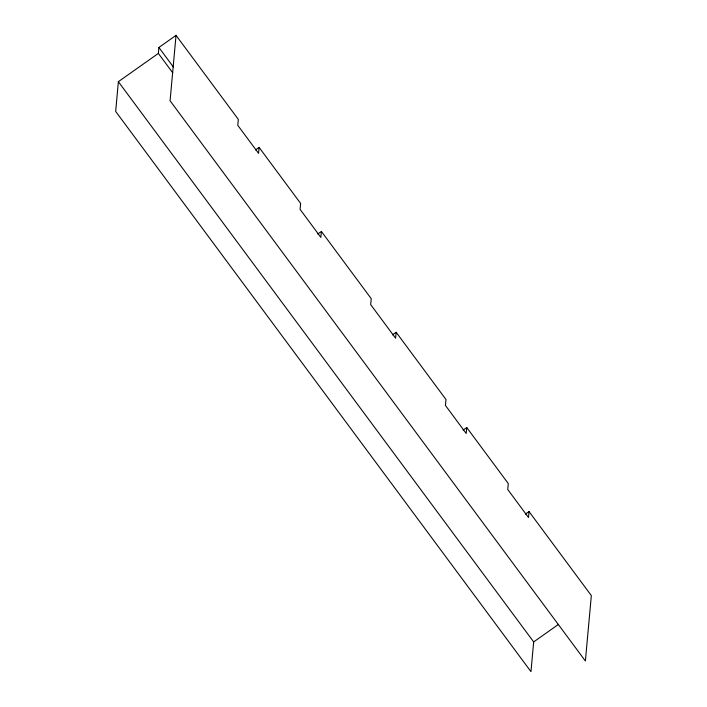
<?xml version="1.0" encoding="UTF-8"?>
<svg xmlns="http://www.w3.org/2000/svg" width="707" height="707" viewBox="0 0 707 707"><rect width="100%" height="100%" fill="white"/><g stroke="black" fill="none" stroke-linecap="round" stroke-linejoin="round"><path stroke-width="1.06" d="M118.369 81.676L115.665 111.406L530.966 671.65L533.67 641.921L118.369 81.676L158.359 53.414L158.898 47.466L176.034 35.35L238.33 119.386L237.791 125.333L258.55 153.348L259.098 147.401L255.483 149.946M176.034 35.35L170.078 100.765L585.387 661.01L591.335 595.594L529.039 511.559L525.434 514.104M317.779 233.982L321.393 231.436L320.854 237.384L300.086 209.369L300.625 203.422L259.098 147.401M392.535 334.826L396.15 332.281L395.602 338.229L370.689 304.611L371.228 298.663L321.393 231.436M463.138 430.068L466.744 427.523L466.205 433.471L445.445 405.456L445.984 399.508L396.15 332.281M529.039 511.559L528.5 517.506L507.741 489.491L508.28 483.544L466.744 427.523M533.67 641.921L558.557 624.334M158.898 47.466L173.321 66.926M158.359 53.414L172.782 72.874"/></g></svg>
